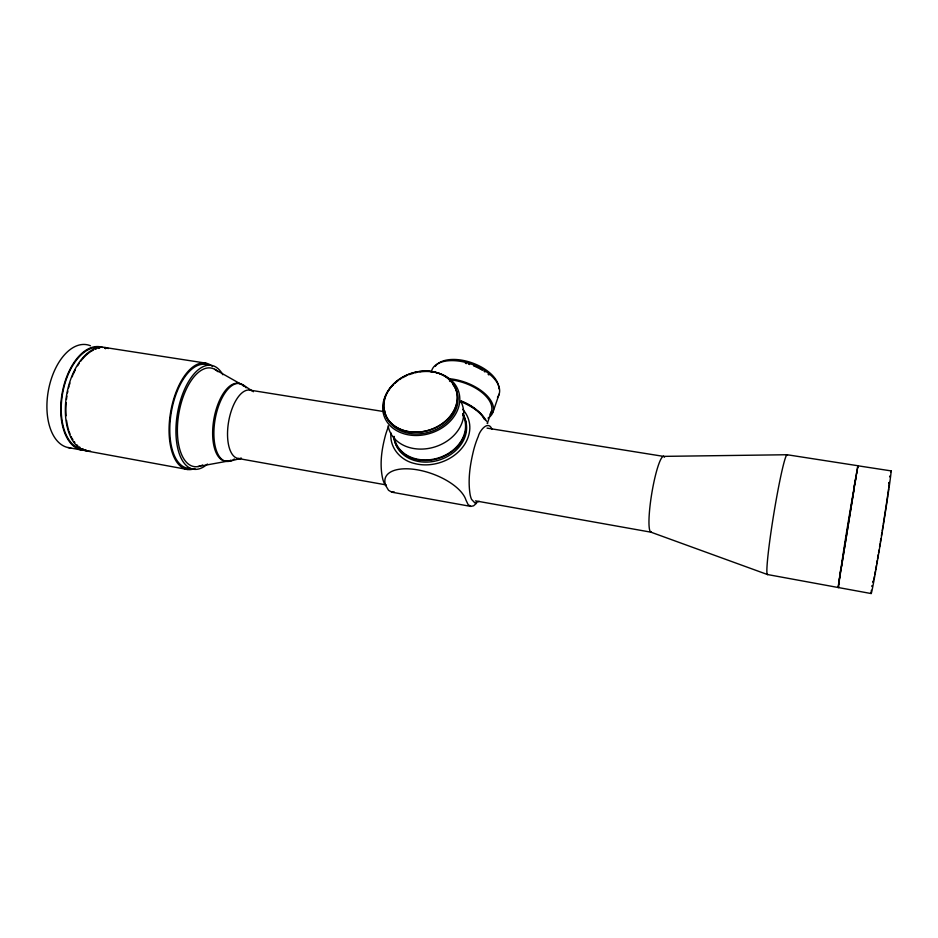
<?xml version="1.0" encoding="UTF-8"?>
<svg xmlns="http://www.w3.org/2000/svg" width="938" height="938" viewBox="0 0 938 938"><rect width="100%" height="100%" fill="white"/><g stroke="black" fill="none" stroke-linecap="round" stroke-linejoin="round"><path stroke-width="1.41" d="M787.134 454.742L857.871 465.729L857.602 467.804M650.878 532.151L767.436 574.525L838.103 587.493L840.683 569.624M391.04 433.028C389.211 447.227 400.42 460.112 413.799 463.313A40.615 32.807 -17.9 0 0 422.252 464.767C438.878 465.893 456.314 457.955 465.142 443.58A40.58 32.783 -17.9 0 0 469.633 430.8C470.606 423.085 468.015 415.042 462.692 409.367M839.029 582.768C844.071 544.603 851.493 502.311 857.813 466.702M858.129 466.643L858.211 465.834L891.03 470.876M838.349 586.578L838.431 585.91M838.631 584.444L838.713 583.835M839.287 579.919L838.42 587.551L871.214 593.566M839.428 578.969L839.58 577.96M839.862 577.198L841.105 568.018M841.234 568.264L853.99 489.554M841.468 566.798L853.721 491.149M854.166 486.447L857.883 465.787M853.791 489.73L855.878 478.415M855.866 477.477L856.066 476.363M856.593 473.35L857.039 470.829M857.965 466.725L858.188 465.787M838.642 586.672L838.431 587.551M838.314 586.613L838.103 587.493M493.025 411.958L499.168 394.077M487.303 423.46L491.36 411.665M476.563 503.214L473.608 505.805L470.829 506.403L391.803 492.18L388.531 490.281L385.835 485.743A42.843 19.651 19.9 0 1 417.809 469.903A42.843 19.651 19.9 0 1 465.952 500.06L468.085 504.562L470.829 506.403M479.189 501.338L474.945 503.003L471.533 499.344A39.924 10.986 -80.4 0 1 470.137 494.713C467.675 479.529 470.161 463.958 473.878 449.196A39.877 10.975 -80.4 0 1 478.298 436.405C479.424 431.034 488.159 419.614 491.969 429.217M394.253 491.969L391.803 492.18M229.611 461.226L240.972 458.377M197.918 466.561L227.828 461.121M663.412 456.372L787.029 454.742M104.833 347.482L205.785 363.123M249.754 390.102L382.88 411.43M487.057 428.115L663.588 456.384M238.006 458.459L386.245 484.923M475.472 500.857L651.054 532.198M67.946 447.52L82.298 450.158M85.886 450.815L187.424 469.481M214.696 369.302L241.054 384.24A39.478 18.092 -80.1 0 0 213.758 419.872A39.478 18.092 -80.1 0 0 228.415 461.004M243.282 385.061L251.759 390.63M385.788 485.556L384.627 483.856A39.068 13.214 -80.4 0 1 382.798 479.236C379.339 464.486 381.696 448.962 385.659 434.564A39.033 13.202 -80.3 0 1 388.555 426.38M70.737 447.883A52.27 29.84 -79.9 0 1 48.541 389.657A52.27 29.84 -79.9 0 1 90.447 345.759M86.003 450.322A52.469 29.43 -79.9 0 1 61.955 394.417A52.469 29.43 -79.9 0 1 102.992 347.506M104.728 348.221A52.469 29.43 -79.9 0 1 105.56 348.655M890.643 472.06A62.143 1.055 -80.8 0 1 881.521 536.313A62.143 1.055 -80.8 0 1 871.379 590.26M871.836 586.496A62.143 1.055 -80.8 0 1 871.953 585.593M889.623 476.832A62.143 1.055 -80.8 0 1 889.775 476.047M767.8 574.419A60.7 3.576 -80.7 0 1 774.061 512.265A60.7 3.576 -80.7 0 1 787.486 455.376M86.05 450.041A51.742 28.855 -79.9 0 1 85.17 449.83M83.423 449.243A51.742 28.855 -79.9 0 1 82.567 448.88M80.093 447.485A51.742 28.855 -79.9 0 1 79.284 446.91M77.737 445.632A51.742 28.855 -79.9 0 1 76.986 444.929M74.852 442.513A51.742 28.855 -79.9 0 1 74.172 441.61M72.894 439.688A51.742 28.855 -79.9 0 1 72.285 438.667M71.71 437.589A51.742 28.855 -79.9 0 1 71.147 436.487M70.104 434.153A51.742 28.855 -79.9 0 1 69.166 431.668M68.744 430.366A51.742 28.855 -79.9 0 1 68.345 429.041M67.97 427.681A51.742 28.855 -79.9 0 1 67.313 424.867M67.032 423.413A51.742 28.855 -79.9 0 1 66.551 420.435M66.059 415.804A51.742 28.855 -79.9 0 1 66.141 402.765M66.469 399.436A51.742 28.855 -79.9 0 1 66.926 396.094M67.513 392.776A51.742 28.855 -79.9 0 1 67.841 391.123M68.603 387.84A51.742 28.855 -79.9 0 1 69.025 386.221M69.482 384.615A51.742 28.855 -79.9 0 1 69.951 383.021M72.132 376.853A51.742 28.855 -79.9 0 1 72.742 375.364M73.375 373.91A51.742 28.855 -79.9 0 1 75.403 369.701M77.631 365.773A51.742 28.855 -79.9 0 1 79.202 363.346M80.844 361.06A51.742 28.855 -79.9 0 1 81.688 359.981M82.544 358.937A51.742 28.855 -79.9 0 1 87.914 353.626M88.84 352.899A51.742 28.855 -79.9 0 1 90.705 351.598M91.654 351.023A51.742 28.855 -79.9 0 1 93.542 350.026M95.43 349.217A51.742 28.855 -79.9 0 1 96.38 348.889M98.267 348.397A51.742 28.855 -79.9 0 1 99.205 348.221M104.704 348.268A51.742 28.855 -79.9 0 1 105.595 348.444M83.353 449.501A51.684 28.984 -79.9 0 1 62.424 394.488A51.684 28.984 -79.9 0 1 100.202 347.564M241.57 384.533A39.478 18.092 -80.1 0 1 242.074 384.861M242.567 385.237A39.478 18.092 -80.1 0 1 243.517 386.081M230.771 460.171A39.478 18.092 -80.1 0 1 230.185 460.441M201.037 465.67A49.995 23.966 -80.1 0 1 178.994 412.614A49.995 23.966 -80.1 0 1 217.956 371.706M202.596 464.943A49.995 23.966 -80.1 0 1 201.811 465.33M651.418 532.186A38.423 5.64 -80.6 0 1 652.18 491.043A38.423 5.64 -80.6 0 1 664.526 457.193M241.488 458.248A34.683 15.583 -80.2 0 1 228.344 423.355A34.683 15.583 -80.2 0 1 251.642 390.665M252.967 391.427A34.683 15.583 -80.2 0 1 253.389 391.744M207.439 464.052A52.704 25.267 -80.1 0 1 177.599 447.684A52.704 25.267 -80.1 0 1 189.159 380.605A52.704 25.267 -80.1 0 1 222.845 374.731M190.074 468.285A52.622 25.455 -80.1 0 1 171.478 411.301A52.622 25.455 -80.1 0 1 208.635 365.421M232.565 460.089A39.49 18.057 -80.1 0 1 215.318 418.278A39.49 18.057 -80.1 0 1 246.061 387.793M234.348 458.975A39.49 18.057 -80.1 0 1 233.75 459.386M194.952 468.472A53.97 26.112 -80.1 0 1 170.646 412.005A53.97 26.112 -80.1 0 1 212.539 366.512M90.494 451.143A52.528 29.289 -79.9 0 1 66.727 394.394A52.528 29.289 -79.9 0 1 108.362 348.537M889.283 482.495A50.969 0.868 -80.8 0 1 888.755 487.432M888.544 488.991A50.969 0.868 -80.8 0 1 887.758 494.725M887.594 495.827A50.969 0.868 -80.8 0 1 886.902 500.611M886.715 501.889A50.969 0.868 -80.8 0 1 884.991 513.203M884.757 514.728A50.969 0.868 -80.8 0 1 884.018 519.406M883.772 521A50.969 0.868 -80.8 0 1 883.268 524.213M883.01 525.843A50.969 0.868 -80.8 0 1 882.224 530.744M881.955 532.385A50.969 0.868 -80.8 0 1 881.427 535.657M880.888 538.916A50.969 0.868 -80.8 0 1 880.36 542.152M880.09 543.759A50.969 0.868 -80.8 0 1 879.563 546.913M879.047 550.02A50.969 0.868 -80.8 0 1 878.531 553.033M878.285 554.51A50.969 0.868 -80.8 0 1 877.546 558.79M877.311 560.162A50.969 0.868 -80.8 0 1 876.631 564.09M876.409 565.333A50.969 0.868 -80.8 0 1 875.588 569.929M875.389 570.984A50.969 0.868 -80.8 0 1 874.685 574.771M874.38 576.401A50.969 0.868 -80.8 0 1 873.724 579.661M873.419 581.044A50.969 0.868 -80.8 0 1 872.985 581.208M888.778 483.457A50.969 0.868 -80.8 0 1 889.013 482.507M460.558 401.57A38.329 19.534 19.9 0 1 486.599 421.303M487.314 422.721A38.329 19.534 19.9 0 1 487.619 423.425M435.361 366.371A34.026 18.268 19.9 0 1 435.701 365.89M436.076 365.421A34.026 18.268 19.9 0 1 436.487 364.964M436.92 364.53A34.026 18.268 19.9 0 1 470.946 362.467A34.026 18.268 19.9 0 1 498.383 385.026L498.535 385.659A34.026 18.268 19.9 0 1 498.805 388.731M465.412 363.323A34.061 18.232 19.9 0 1 466.467 363.592M468.554 364.19A34.061 18.232 19.9 0 1 469.598 364.507M473.713 365.996A34.061 18.232 19.9 0 1 474.722 366.418M475.718 366.852A34.061 18.232 19.9 0 1 476.703 367.297M477.688 367.755A34.061 18.232 19.9 0 1 478.65 368.235M479.599 368.728A34.061 18.232 19.9 0 1 480.537 369.232M481.452 369.76A34.061 18.232 19.9 0 1 482.355 370.287M484.114 371.389A34.061 18.232 19.9 0 1 484.958 371.964M488.135 374.332A34.061 18.232 19.9 0 1 488.874 374.942M455.34 388.32A37.403 29.723 -17.9 0 1 431.691 431.281A37.403 29.723 -17.9 0 1 385.178 413.259M384.979 412.345A37.403 29.723 -17.9 0 1 384.674 410.504M449.454 380.898A37.403 29.723 -17.9 0 1 450.181 381.543M452.773 384.369A37.403 29.723 -17.9 0 1 453.898 385.905M454.402 386.691A37.403 29.723 -17.9 0 1 454.883 387.5M461.238 400.972A35.21 17.998 19.9 0 1 485.098 419.861M462.657 414.397A36.899 29.805 -17.9 0 1 439.371 459.972A36.899 29.805 -17.9 0 1 394.066 436.334M462.68 413.517A36.957 29.828 -17.9 0 1 439.394 458.166A36.957 29.828 -17.9 0 1 393.62 436.569M461.027 401.218A34.624 17.705 19.9 0 1 469.832 405.533M470.747 406.072A34.624 17.705 19.9 0 1 476.504 410.176M477.231 410.797A34.624 17.705 19.9 0 1 482.109 415.897M482.601 416.542A34.624 17.705 19.9 0 1 483.047 417.199M483.469 417.844A34.624 17.705 19.9 0 1 484.207 419.134M462.915 415.159A36.359 29.336 -17.9 0 1 439.547 457.58A36.359 29.336 -17.9 0 1 394.535 438.538M394.37 437.636A36.359 29.336 -17.9 0 1 394.241 436.721M448.54 378.671A36.031 18.842 19.9 0 1 485.732 394.406A36.031 18.842 19.9 0 1 489.108 417.328M488.569 417.727A36.031 18.842 19.9 0 1 487.995 418.102M449.49 379.749A34.354 17.963 19.9 0 1 482.742 393.151A34.354 17.963 19.9 0 1 490.046 414.186M461.238 402.261A38.657 30.966 -17.9 0 1 435.232 446.805A38.657 30.966 -17.9 0 1 388.121 425.84M431.363 372.023A35.726 19.123 19.9 0 1 473.08 364.753A35.726 19.123 19.9 0 1 497.48 397.278M419.943 371.917A39.232 31.177 -17.9 0 1 458.776 406.588A39.232 31.177 -17.9 0 1 402.848 433.415A39.232 31.177 -17.9 0 1 393.432 384.627M395.133 383.067A39.232 31.177 -17.9 0 1 397.876 380.863M399.811 379.515A39.232 31.177 -17.9 0 1 400.807 378.87M402.871 377.651A39.232 31.177 -17.9 0 1 403.926 377.076M404.993 376.525A39.232 31.177 -17.9 0 1 406.084 376.009M409.425 374.602A39.232 31.177 -17.9 0 1 410.563 374.192M411.712 373.805A39.232 31.177 -17.9 0 1 412.872 373.453M415.206 372.82A39.232 31.177 -17.9 0 1 416.378 372.55M456.079 406.048L455.739 406.998A37.473 29.746 -17.9 0 1 409.742 431.808L408.628 431.632A37.473 29.746 -17.9 0 1 385.588 396.434L385.952 395.496A37.473 29.746 -17.9 0 1 431.867 371.577A37.473 29.746 -17.9 0 1 456.079 406.048M455.739 406.236L455.387 407.186A37.473 29.746 -17.9 0 1 410.34 431.89L409.214 431.738A37.473 29.746 -17.9 0 1 385.412 396.176L385.788 395.238A37.473 29.746 -17.9 0 1 431.867 371.577A37.473 29.746 -17.9 0 1 455.739 406.236"/></g></svg>
